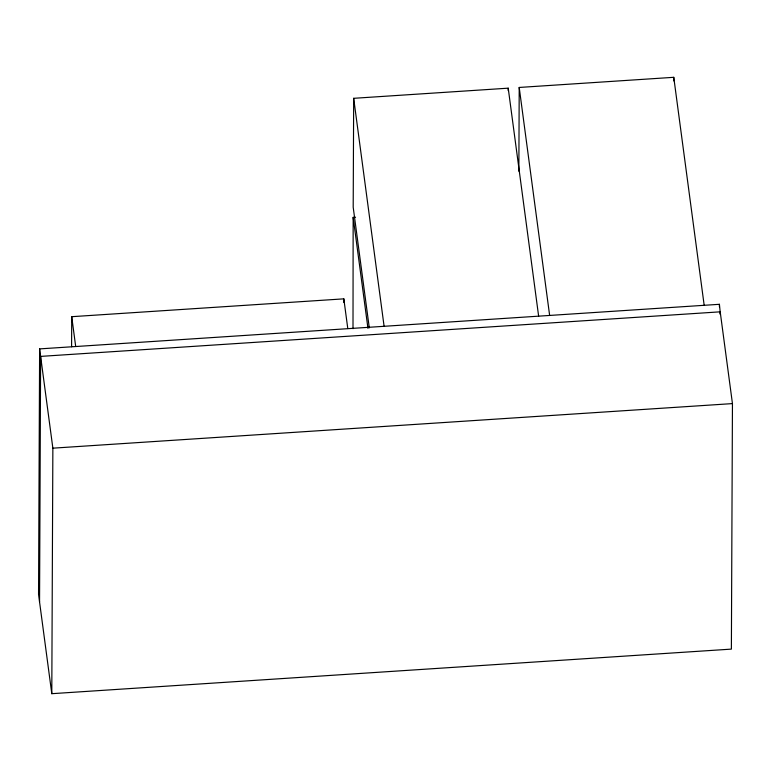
<?xml version="1.0" encoding="UTF-8"?>
<svg xmlns="http://www.w3.org/2000/svg" width="771" height="771" viewBox="0 0 771 771"><rect width="100%" height="100%" fill="white"/><g stroke="black" fill="none" stroke-linecap="round" stroke-linejoin="round"><path stroke-width="1.16" d="M720.403 314.221L719.42 304.304L39.62 348.897L38.55 594.412L51.792 693.688L731.38 649.115L732.45 403.599L720.201 311.821L720.191 314.231M39.552 601.91L40.622 356.395L720.413 311.812M51.792 693.688L52.862 448.173L39.62 348.897M71.587 346.757L71.722 316.688L343.818 298.849L347.788 328.562M343.808 302.454L343.818 298.849M355.547 217.21L353.157 217.364L353.002 328.687M538.64 316.216L508.214 88.173L353.677 98.312L353.195 207.245L369.29 327.839M508.205 90.564L508.214 88.173M518.854 171.249L519.211 87.451L673.758 77.312L704.183 305.355M673.738 80.907L673.758 77.312M719.41 306.713L719.42 304.304M52.862 448.173L732.45 403.599M519.211 87.451L549.646 315.493M353.677 98.312L384.103 326.355M353.157 217.364L367.969 328.398M71.722 316.688L75.683 346.41"/></g></svg>
